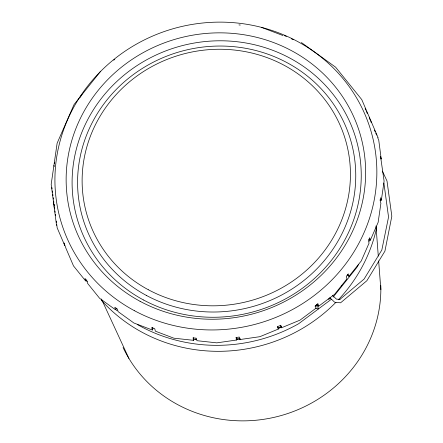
<?xml version="1.0" encoding="UTF-8"?>
<svg xmlns="http://www.w3.org/2000/svg" width="443" height="443" viewBox="0 0 443 443"><rect width="100%" height="100%" fill="white"/><g stroke="black" fill="none" stroke-linecap="round" stroke-linejoin="round"><path stroke-width="0.66" d="M116.409 308.583L115.479 309.746L114.831 307.254L117.423 309.12L118.076 311.612L133.891 323.002L152.353 330.018L151.705 327.527L154.729 328.678L155.377 331.17L173.844 338.181L193.696 340.34L193.58 337.66M379.856 200.026L381.351 200.192L384.103 181.148L380.57 156.595L381.224 159.087L378.743 140.138L377.669 137.623M152.353 330.018L152.94 328.673L152.614 327.427M368.953 239.663L370.342 240.189L378.139 222.358L380.897 203.315L380.249 200.823L380.698 197.7L381.351 200.192M100.661 71.234L74.02 104.581L57.141 143.178L51.178 184.388L56.538 225.398M347.434 274.261L347.761 275.507L348.951 276.366L361.261 260.949L369.063 243.118L368.415 240.627L369.695 237.697L370.342 240.189M333.153 297.103L356.77 267.539A158.262 150.343 -14.6 0 0 358.52 264.565M339.515 299.717L364.091 279.073L381.822 250.024L388.544 217.042L383.893 183.048M56.743 224.507L57.186 227.89L64.728 245.461L64.08 242.969L65.963 248.346L73.505 265.916L85.593 280.906L86.8 280.004M315.001 306.152L317.194 304.513L318.362 308.998L315.837 308.201M317.398 303.865L317.725 305.111L318.633 306.24L334.62 294.302L346.93 278.891L346.282 276.399L348.303 273.874L348.951 276.366M331.469 299.208L298.621 323.744A158.262 150.343 -14.6 0 1 137.225 324.453M318.633 306.24L317.985 303.748L315.366 305.709L316.014 308.201L300.027 320.139L281.455 327.792L280.807 325.3L277.761 326.552L278.409 329.044L259.842 336.697L239.951 339.543L239.303 337.051L236.041 337.516L236.689 340.008L216.804 342.854L196.952 340.695L196.299 338.203L193.043 337.848L193.696 340.34M339.953 299.44L336.409 299.103L332.505 295.409M238.982 24.913L240.289 25.052M261.442 27.355L282.933 35.518M301.395 42.528L335.617 67.181L361.776 99.62L378.095 137.646M115.479 309.746L99.664 298.355L87.576 283.365L86.928 280.873L84.945 278.414L85.593 280.906M329.802 297.63L334.686 302.248L340.578 302.813L366.854 280.74L384.928 251.137L391.822 216.206L387.005 180.993L382.392 171.125M101.425 298.975L128.919 358.442M365.121 108.385L365.929 110.268M366.466 111.525L367.275 113.408M374.435 130.092L375.243 131.975M375.78 133.232L376.589 135.115M281.455 327.792L280.563 325.223M278.032 328.163L278.409 329.044M370.553 120.075L371.206 122.561M369.318 117.19L369.966 119.682M341.232 285.292L341.564 286.571L341.498 285.314M277.517 326.474L277.844 327.72M236.18 337.333L236.689 340.008M54.384 162.221L54.71 163.467M53.935 165.344L54.256 166.59M53.658 203.337L54.306 205.829L54.129 204.478M54.063 206.449L54.71 208.941M239.768 338.114L239.951 339.543M51.914 187.555L52.091 188.912M52.357 190.939L52.534 192.295M52.8 194.322L52.977 195.679M53.243 197.711L53.42 199.062M53.686 201.094L53.863 202.445M54.976 210.968L55.153 212.324M55.419 214.357L55.596 215.708M56.305 221.123L56.482 222.475M375.991 225.941L378.294 256.104M378.66 260.899L380.858 289.689M80.089 97.377A161.468 153.389 -14.6 0 1 81.999 94.52M113.746 60.17A161.468 153.389 -14.6 0 1 114.82 59.307M284.461 35.634A161.468 153.389 -14.6 0 1 286.372 36.459M291.383 38.774A161.468 153.389 -14.6 0 1 293.233 39.682M380.819 285.591A135.181 128.42 -14.6 0 1 275.862 416.935A135.181 128.42 -14.6 0 1 123.082 347.556M328.241 298.942A3.278 0.941 -38.9 0 0 329.199 299.069A3.339 0.958 -38.9 0 0 330.45 298.444M332.776 295.26A3.278 0.803 -54.2 0 1 332.51 295.869M369.861 240.017A158.262 150.343 -14.6 0 1 369.39 241.319M117.146 310.742A158.262 150.343 -14.6 0 1 115.54 309.43M376.688 227.591A158.262 150.343 -14.6 0 1 338.347 299.8M335.955 302.287A158.262 150.343 -14.6 0 1 101.314 300.204M87.21 281.676A158.262 150.343 -14.6 0 1 86.479 280.53M281.432 327.227A158.262 150.343 -14.6 0 1 278.237 328.568M240.394 338.978A158.262 150.343 -14.6 0 1 236.269 339.554M196.465 339.737A158.262 150.343 -14.6 0 1 193.048 339.299M317.841 304.989A158.262 150.343 -14.6 0 1 316.208 306.257M281.305 326.729A158.262 150.343 -14.6 0 1 278.104 328.069M239.58 338.585A158.262 150.343 -14.6 0 1 236.141 339.056M196.332 339.238A158.262 150.343 -14.6 0 1 194.964 339.072M237.575 339.006A155.177 147.414 -14.6 0 1 236.202 339.177M146.284 295.387A139.523 132.54 -14.6 0 0 355.751 176.63A139.523 132.54 -14.6 0 0 147.968 65.071A139.523 132.54 -14.6 0 0 146.284 295.387M148.388 289.772A134.578 127.844 -14.6 0 0 350.435 175.223A134.578 127.844 -14.6 0 0 150.016 67.613A134.578 127.844 -14.6 0 0 148.388 289.772M134.434 310.704A161.468 153.389 -14.6 0 0 376.855 173.263A161.468 153.389 -14.6 0 0 136.383 44.156A161.468 153.389 -14.6 0 0 134.434 310.704M140.104 301.323A150.221 142.707 -14.6 0 0 365.641 173.457A150.221 142.707 -14.6 0 0 141.921 53.343A150.221 142.707 -14.6 0 0 140.104 301.323M143.504 299.977A145.027 137.767 -14.6 0 0 361.239 176.535A145.027 137.767 -14.6 0 0 145.26 60.575A145.027 137.767 -14.6 0 0 143.504 299.977"/></g></svg>
